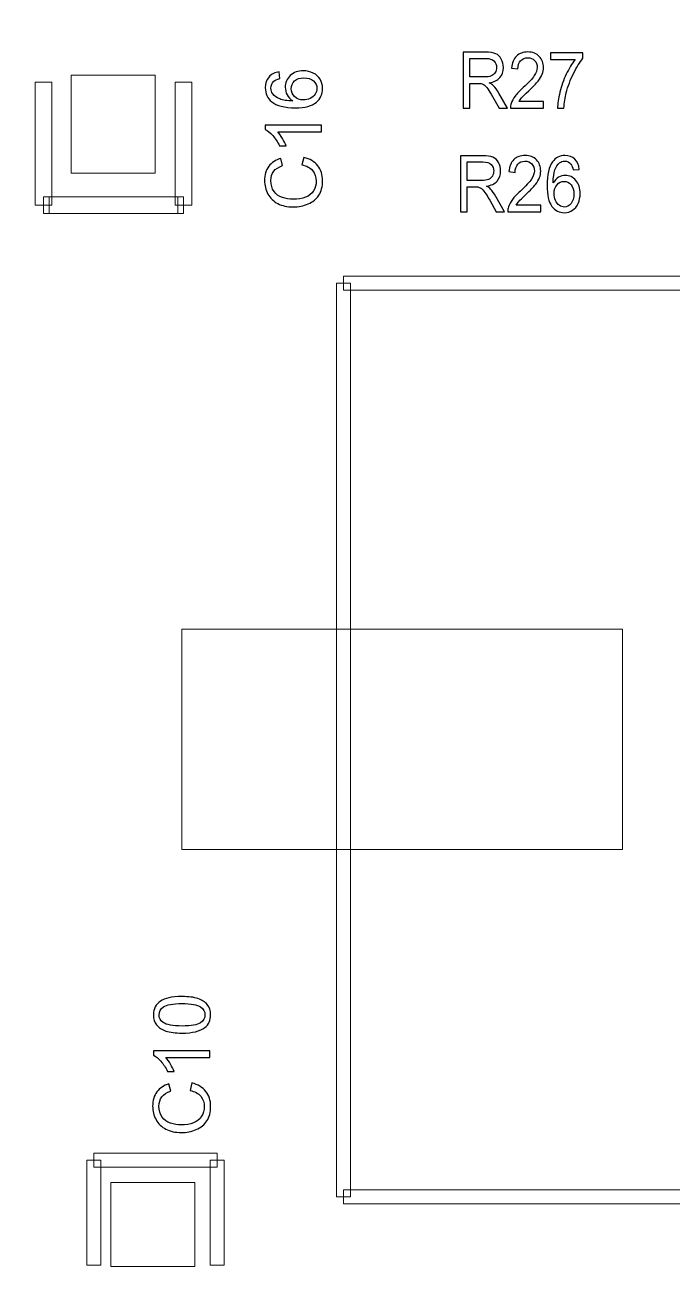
# Model space of a CAD drawing. Header units: millimetres. Extents: x -69 to 39, y -9 to 54.
# Drawn here: x -31.08 to -25.21, y -2.99 to 8.33 of the extents above; entities that cross this region are included whole.
import ezdxf

# ---------------------------------------------------------------- set-up
doc = ezdxf.new("R2010")
doc.units = ezdxf.units.MM
doc.header["$MEASUREMENT"] = 0
for name, color, linetype in [('BG_OUTLINE', 7, 'Continuous'), ('PG_SILKSCREEN_TOP', 7, 'Continuous'), ('PIN_TOP', 7, 'Continuous'), ('RD_SILKSCREEN_TOP', 7, 'Continuous')]:
    doc.layers.add(name, color=color, linetype=linetype)

msp = doc.modelspace()

# ---------------------------------------------------------------- linework, layer by layer
at = {"layer": 'BG_OUTLINE', "color": 176, "lineweight": 9}
msp.add_open_spline([(22.1252, -9.4051), (22.1252, -9.4051), (-56.3279, -9.4051), (-56.3279, -9.4051), (-56.3279, -9.4051), (-56.3279, -9.4051), (-56.3279, 41.6488), (-56.3279, 41.6488), (-56.3279, 41.6488), (-56.3279, 41.6488), (22.3259, 41.6488), (22.3259, 41.6488), (22.3259, 41.6488), (22.9318, 41.6492), (23.513, 41.4088), (23.9418, 40.9807), (23.9418, 40.9807), (24.3705, 40.5525), (24.6115, 39.9687), (24.6119, 39.3628), (24.6119, 39.3628), (24.6119, 39.3628), (24.6119, -7.1191), (24.6119, -7.1191), (24.6119, -7.1191), (24.6123, -7.725), (24.372, -8.3063), (23.9438, -8.735), (23.9438, -8.735), (23.5156, -9.1637), (22.9318, -9.4047), (22.3259, -9.4051), (22.3259, -9.4051), (22.3259, -9.4051), (22.1252, -9.4051), (22.1252, -9.4051)], degree=3, knots=[0, 0, 0, 0, 0.1111111, 0.1111111, 0.1111111, 0.1111111, 0.2222222, 0.2222222, 0.2222222, 0.2222222, 0.3333333, 0.3333333, 0.3333333, 0.3333333, 0.4444444, 0.4444444, 0.4444444, 0.4444444, 0.5555556, 0.5555556, 0.5555556, 0.5555556, 0.6666667, 0.6666667, 0.6666667, 0.6666667, 0.7777778, 0.7777778, 0.7777778, 0.7777778, 0.8888889, 0.8888889, 0.8888889, 0.8888889, 1, 1, 1, 1], dxfattribs=at)
at = {"layer": 'PG_SILKSCREEN_TOP', "lineweight": 9}
for points in [[(-30.8362, 6.6959), (-30.8362, 6.6959), (-30.9886, 6.6959), (-30.9886, 6.6959), (-30.9886, 6.6959), (-30.9886, 6.6959), (-30.9886, 7.8135), (-30.9886, 7.8135), (-30.9886, 7.8135), (-30.9886, 7.8135), (-30.8362, 7.8135), (-30.8362, 7.8135), (-30.8362, 7.8135), (-30.8362, 7.8135), (-30.8362, 6.6959), (-30.8362, 6.6959)], [(-29.7186, 7.8135), (-29.7186, 7.8135), (-29.5662, 7.8135), (-29.5662, 7.8135), (-29.5662, 7.8135), (-29.5662, 7.8135), (-29.5662, 6.6959), (-29.5662, 6.6959), (-29.5662, 6.6959), (-29.5662, 6.6959), (-29.7186, 6.6959), (-29.7186, 6.6959), (-29.7186, 6.6959), (-29.7186, 6.6959), (-29.7186, 7.8135), (-29.7186, 7.8135)], [(-30.8616, 6.7721), (-30.8616, 6.7721), (-30.8616, 6.6197), (-30.8616, 6.6197), (-30.8616, 6.6197), (-30.8616, 6.6197), (-30.9124, 6.6197), (-30.9124, 6.6197), (-30.9124, 6.6197), (-30.9124, 6.6197), (-30.9124, 6.7721), (-30.9124, 6.7721), (-30.9124, 6.7721), (-30.9124, 6.7721), (-30.8616, 6.7721), (-30.8616, 6.7721)], [(-29.6932, 6.7721), (-29.6932, 6.7721), (-29.6932, 6.6197), (-29.6932, 6.6197), (-29.6932, 6.6197), (-29.6932, 6.6197), (-30.8616, 6.6197), (-30.8616, 6.6197), (-30.8616, 6.6197), (-30.8616, 6.6197), (-30.8616, 6.7721), (-30.8616, 6.7721), (-30.8616, 6.7721), (-30.8616, 6.7721), (-29.6932, 6.7721), (-29.6932, 6.7721)], [(-29.6424, 6.7721), (-29.6424, 6.7721), (-29.6424, 6.6197), (-29.6424, 6.6197), (-29.6424, 6.6197), (-29.6424, 6.6197), (-29.6932, 6.6197), (-29.6932, 6.6197), (-29.6932, 6.6197), (-29.6932, 6.6197), (-29.6932, 6.7721), (-29.6932, 6.7721), (-29.6932, 6.7721), (-29.6932, 6.7721), (-29.6424, 6.7721), (-29.6424, 6.7721)], [(-21.8917, 6.0515), (-21.8917, 6.0515), (-21.8917, 5.9245), (-21.8917, 5.9245), (-21.8917, 5.9245), (-21.8917, 5.9245), (-28.1916, 5.9245), (-28.1916, 5.9245), (-28.1916, 5.9245), (-28.1916, 5.9245), (-28.1916, 6.0515), (-28.1916, 6.0515), (-28.1916, 6.0515), (-28.1916, 6.0515), (-21.8917, 6.0515), (-21.8917, 6.0515)], [(-28.2551, 5.988), (-28.2551, 5.988), (-28.1281, 5.988), (-28.1281, 5.988), (-28.1281, 5.988), (-28.1281, 5.988), (-28.1281, -2.3122), (-28.1281, -2.3122), (-28.1281, -2.3122), (-28.1281, -2.3122), (-28.2551, -2.3122), (-28.2551, -2.3122), (-28.2551, -2.3122), (-28.2551, -2.3122), (-28.2551, 5.988), (-28.2551, 5.988)], [(-30.4552, -2.0417), (-30.4552, -2.0417), (-30.4552, -1.9147), (-30.4552, -1.9147), (-30.4552, -1.9147), (-30.4552, -1.9147), (-29.3376, -1.9147), (-29.3376, -1.9147), (-29.3376, -1.9147), (-29.3376, -1.9147), (-29.3376, -2.0417), (-29.3376, -2.0417), (-29.3376, -2.0417), (-29.3376, -2.0417), (-30.4552, -2.0417), (-30.4552, -2.0417)], [(-30.3917, -2.9307), (-30.3917, -2.9307), (-30.5187, -2.9307), (-30.5187, -2.9307), (-30.5187, -2.9307), (-30.5187, -2.9307), (-30.5187, -1.9782), (-30.5187, -1.9782), (-30.5187, -1.9782), (-30.5187, -1.9782), (-30.3917, -1.9782), (-30.3917, -1.9782), (-30.3917, -1.9782), (-30.3917, -1.9782), (-30.3917, -2.9307), (-30.3917, -2.9307)], [(-29.4011, -1.9782), (-29.4011, -1.9782), (-29.2741, -1.9782), (-29.2741, -1.9782), (-29.2741, -1.9782), (-29.2741, -1.9782), (-29.2741, -2.9307), (-29.2741, -2.9307), (-29.2741, -2.9307), (-29.2741, -2.9307), (-29.4011, -2.9307), (-29.4011, -2.9307), (-29.4011, -2.9307), (-29.4011, -2.9307), (-29.4011, -1.9782), (-29.4011, -1.9782)], [(-28.1916, -2.3757), (-28.1916, -2.3757), (-28.1916, -2.2487), (-28.1916, -2.2487), (-28.1916, -2.2487), (-28.1916, -2.2487), (-21.8917, -2.2487), (-21.8917, -2.2487), (-21.8917, -2.2487), (-21.8917, -2.2487), (-21.8917, -2.3757), (-21.8917, -2.3757), (-21.8917, -2.3757), (-21.8917, -2.3757), (-28.1916, -2.3757), (-28.1916, -2.3757)]]:
    msp.add_open_spline(points, degree=3, knots=[0, 0, 0, 0, 0.25, 0.25, 0.25, 0.25, 0.5, 0.5, 0.5, 0.5, 0.75, 0.75, 0.75, 0.75, 1, 1, 1, 1], dxfattribs=at)
at = {"layer": 'PIN_TOP', "color": 8, "lineweight": 9}
for points in [[(-29.8999, 6.988), (-29.8999, 6.988), (-30.6619, 6.988), (-30.6619, 6.988), (-30.6619, 6.988), (-30.6619, 6.988), (-30.6619, 7.877), (-30.6619, 7.877), (-30.6619, 7.877), (-30.6619, 7.877), (-29.8999, 7.877), (-29.8999, 7.877), (-29.8999, 7.877), (-29.8999, 7.877), (-29.8999, 6.988), (-29.8999, 6.988)], [(-25.6582, 2.8445), (-25.6582, 2.8445), (-25.6582, 0.8445), (-25.6582, 0.8445), (-25.6582, 0.8445), (-25.6582, 0.8445), (-29.6581, 0.8445), (-29.6581, 0.8445), (-29.6581, 0.8445), (-29.6581, 0.8445), (-29.6581, 2.8445), (-29.6581, 2.8445), (-29.6581, 2.8445), (-29.6581, 2.8445), (-25.6582, 2.8445), (-25.6582, 2.8445)], [(-29.5408, -2.9434), (-29.5408, -2.9434), (-30.3028, -2.9434), (-30.3028, -2.9434), (-30.3028, -2.9434), (-30.3028, -2.9434), (-30.3028, -2.1814), (-30.3028, -2.1814), (-30.3028, -2.1814), (-30.3028, -2.1814), (-29.5408, -2.1814), (-29.5408, -2.1814), (-29.5408, -2.1814), (-29.5408, -2.1814), (-29.5408, -2.9434), (-29.5408, -2.9434)]]:
    msp.add_open_spline(points, degree=3, knots=[0, 0, 0, 0, 0.25, 0.25, 0.25, 0.25, 0.5, 0.5, 0.5, 0.5, 0.75, 0.75, 0.75, 0.75, 1, 1, 1, 1], dxfattribs=at)
at = {"layer": 'RD_SILKSCREEN_TOP', "color": 1}
for points, knots in [([(-27.1034, 7.5766), (-27.1034, 7.5766), (-27.1034, 8.0857), (-27.1034, 8.0857), (-27.1034, 8.0857), (-27.1034, 8.0857), (-26.9019, 8.0857), (-26.9019, 8.0857), (-26.9019, 8.0857), (-26.8613, 8.0857), (-26.8305, 8.0811), (-26.8095, 8.072), (-26.8095, 8.072), (-26.7884, 8.0628), (-26.7716, 8.0467), (-26.7588, 8.0236), (-26.7588, 8.0236), (-26.7462, 8.0004), (-26.74, 7.9748), (-26.74, 7.9468), (-26.74, 7.9468), (-26.74, 7.9106), (-26.7504, 7.8803), (-26.7713, 7.8555), (-26.7713, 7.8555), (-26.7922, 7.8307), (-26.8245, 7.815), (-26.8681, 7.8082), (-26.8681, 7.8082), (-26.8521, 7.7997), (-26.84, 7.7913), (-26.8318, 7.7828), (-26.8318, 7.7828), (-26.8142, 7.7648), (-26.7976, 7.7422), (-26.7818, 7.7152), (-26.7818, 7.7152), (-26.7818, 7.7152), (-26.7028, 7.5766), (-26.7028, 7.5766), (-26.7028, 7.5766), (-26.7028, 7.5766), (-26.7785, 7.5766), (-26.7785, 7.5766), (-26.7785, 7.5766), (-26.7785, 7.5766), (-26.8386, 7.6826), (-26.8386, 7.6826), (-26.8386, 7.6826), (-26.8562, 7.713), (-26.8706, 7.7365), (-26.8821, 7.7526), (-26.8821, 7.7526), (-26.8934, 7.7689), (-26.9036, 7.7802), (-26.9125, 7.7866), (-26.9125, 7.7866), (-26.9215, 7.7932), (-26.9306, 7.7977), (-26.9399, 7.8003), (-26.9399, 7.8003), (-26.9468, 7.8018), (-26.9579, 7.8026), (-26.9735, 7.8026), (-26.9735, 7.8026), (-26.9735, 7.8026), (-27.0432, 7.8026), (-27.0432, 7.8026), (-27.0432, 7.8026), (-27.0432, 7.8026), (-27.0432, 7.5766), (-27.0432, 7.5766), (-27.0432, 7.5766), (-27.0432, 7.5766), (-27.1034, 7.5766), (-27.1034, 7.5766)], [0, 0, 0, 0, 0.0526316, 0.0526316, 0.0526316, 0.0526316, 0.1052632, 0.1052632, 0.1052632, 0.1052632, 0.1578947, 0.1578947, 0.1578947, 0.1578947, 0.2105263, 0.2105263, 0.2105263, 0.2105263, 0.2631579, 0.2631579, 0.2631579, 0.2631579, 0.3157895, 0.3157895, 0.3157895, 0.3157895, 0.3684211, 0.3684211, 0.3684211, 0.3684211, 0.4210526, 0.4210526, 0.4210526, 0.4210526, 0.4736842, 0.4736842, 0.4736842, 0.4736842, 0.5263158, 0.5263158, 0.5263158, 0.5263158, 0.5789474, 0.5789474, 0.5789474, 0.5789474, 0.6315789, 0.6315789, 0.6315789, 0.6315789, 0.6842105, 0.6842105, 0.6842105, 0.6842105, 0.7368421, 0.7368421, 0.7368421, 0.7368421, 0.7894737, 0.7894737, 0.7894737, 0.7894737, 0.8421053, 0.8421053, 0.8421053, 0.8421053, 0.8947368, 0.8947368, 0.8947368, 0.8947368, 0.9473684, 0.9473684, 0.9473684, 0.9473684, 1, 1, 1, 1]), ([(-26.375, 7.6367), (-26.375, 7.6367), (-26.375, 7.5766), (-26.375, 7.5766), (-26.375, 7.5766), (-26.375, 7.5766), (-26.6754, 7.5766), (-26.6754, 7.5766), (-26.6754, 7.5766), (-26.6759, 7.5917), (-26.6737, 7.6061), (-26.669, 7.62), (-26.669, 7.62), (-26.6614, 7.643), (-26.6491, 7.6655), (-26.6323, 7.6878), (-26.6323, 7.6878), (-26.6153, 7.7099), (-26.591, 7.7357), (-26.5593, 7.7648), (-26.5593, 7.7648), (-26.5098, 7.8102), (-26.4764, 7.8461), (-26.459, 7.8727), (-26.459, 7.8727), (-26.4417, 7.8991), (-26.433, 7.9243), (-26.433, 7.9478), (-26.433, 7.9478), (-26.433, 7.9726), (-26.441, 7.9935), (-26.4567, 8.0106), (-26.4567, 8.0106), (-26.4726, 8.0275), (-26.4932, 8.036), (-26.5186, 8.036), (-26.5186, 8.036), (-26.5455, 8.036), (-26.5669, 8.027), (-26.583, 8.0089), (-26.583, 8.0089), (-26.5993, 7.9909), (-26.6074, 7.9659), (-26.6076, 7.934), (-26.6076, 7.934), (-26.6076, 7.934), (-26.665, 7.9405), (-26.665, 7.9405), (-26.665, 7.9405), (-26.661, 7.9885), (-26.6462, 8.025), (-26.6206, 8.0501), (-26.6206, 8.0501), (-26.595, 8.0753), (-26.5605, 8.0878), (-26.5173, 8.0878), (-26.5173, 8.0878), (-26.4737, 8.0878), (-26.4393, 8.0742), (-26.4138, 8.0472), (-26.4138, 8.0472), (-26.3883, 8.02), (-26.3756, 7.9865), (-26.3756, 7.9464), (-26.3756, 7.9464), (-26.3756, 7.926), (-26.3793, 7.906), (-26.3868, 7.8863), (-26.3868, 7.8863), (-26.3943, 7.8667), (-26.4067, 7.8459), (-26.4239, 7.8242), (-26.4239, 7.8242), (-26.4411, 7.8024), (-26.4698, 7.7725), (-26.5099, 7.7346), (-26.5099, 7.7346), (-26.5434, 7.7031), (-26.5649, 7.6817), (-26.5743, 7.6705), (-26.5743, 7.6705), (-26.5839, 7.6593), (-26.5918, 7.6481), (-26.598, 7.6367), (-26.598, 7.6367), (-26.598, 7.6367), (-26.375, 7.6367), (-26.375, 7.6367)], [0, 0, 0, 0, 0.0454545, 0.0454545, 0.0454545, 0.0454545, 0.0909091, 0.0909091, 0.0909091, 0.0909091, 0.1363636, 0.1363636, 0.1363636, 0.1363636, 0.1818182, 0.1818182, 0.1818182, 0.1818182, 0.2272727, 0.2272727, 0.2272727, 0.2272727, 0.2727273, 0.2727273, 0.2727273, 0.2727273, 0.3181818, 0.3181818, 0.3181818, 0.3181818, 0.3636364, 0.3636364, 0.3636364, 0.3636364, 0.4090909, 0.4090909, 0.4090909, 0.4090909, 0.4545455, 0.4545455, 0.4545455, 0.4545455, 0.5, 0.5, 0.5, 0.5, 0.5454545, 0.5454545, 0.5454545, 0.5454545, 0.5909091, 0.5909091, 0.5909091, 0.5909091, 0.6363636, 0.6363636, 0.6363636, 0.6363636, 0.6818182, 0.6818182, 0.6818182, 0.6818182, 0.7272727, 0.7272727, 0.7272727, 0.7272727, 0.7727273, 0.7727273, 0.7727273, 0.7727273, 0.8181818, 0.8181818, 0.8181818, 0.8181818, 0.8636364, 0.8636364, 0.8636364, 0.8636364, 0.9090909, 0.9090909, 0.9090909, 0.9090909, 0.9545455, 0.9545455, 0.9545455, 0.9545455, 1, 1, 1, 1]), ([(-26.3115, 8.019), (-26.3115, 8.019), (-26.3115, 8.0791), (-26.3115, 8.0791), (-26.3115, 8.0791), (-26.3115, 8.0791), (-26.0173, 8.0791), (-26.0173, 8.0791), (-26.0173, 8.0791), (-26.0173, 8.0791), (-26.0173, 8.0305), (-26.0173, 8.0305), (-26.0173, 8.0305), (-26.0462, 7.996), (-26.0749, 7.9501), (-26.1034, 7.893), (-26.1034, 7.893), (-26.1317, 7.8358), (-26.1537, 7.7769), (-26.1692, 7.7166), (-26.1692, 7.7166), (-26.1804, 7.6739), (-26.1875, 7.6273), (-26.1906, 7.5766), (-26.1906, 7.5766), (-26.1906, 7.5766), (-26.2479, 7.5766), (-26.2479, 7.5766), (-26.2479, 7.5766), (-26.2473, 7.6167), (-26.2404, 7.665), (-26.2269, 7.7218), (-26.2269, 7.7218), (-26.2135, 7.7785), (-26.1942, 7.8332), (-26.1691, 7.8859), (-26.1691, 7.8859), (-26.1439, 7.9385), (-26.1172, 7.9829), (-26.0888, 8.019), (-26.0888, 8.019), (-26.0888, 8.019), (-26.3115, 8.019), (-26.3115, 8.019)], [0, 0, 0, 0, 0.0909091, 0.0909091, 0.0909091, 0.0909091, 0.1818182, 0.1818182, 0.1818182, 0.1818182, 0.2727273, 0.2727273, 0.2727273, 0.2727273, 0.3636364, 0.3636364, 0.3636364, 0.3636364, 0.4545455, 0.4545455, 0.4545455, 0.4545455, 0.5454545, 0.5454545, 0.5454545, 0.5454545, 0.6363636, 0.6363636, 0.6363636, 0.6363636, 0.7272727, 0.7272727, 0.7272727, 0.7272727, 0.8181818, 0.8181818, 0.8181818, 0.8181818, 0.9090909, 0.9090909, 0.9090909, 0.9090909, 1, 1, 1, 1]), ([(-27.0432, 7.861), (-27.0432, 7.861), (-26.9139, 7.861), (-26.9139, 7.861), (-26.9139, 7.861), (-26.8865, 7.861), (-26.8649, 7.8642), (-26.8495, 7.8706), (-26.8495, 7.8706), (-26.8339, 7.877), (-26.8221, 7.8872), (-26.8141, 7.9011), (-26.8141, 7.9011), (-26.8061, 7.9151), (-26.8021, 7.9303), (-26.8021, 7.9468), (-26.8021, 7.9468), (-26.8021, 7.9708), (-26.8097, 7.9906), (-26.8254, 8.0062), (-26.8254, 8.0062), (-26.841, 8.0217), (-26.8656, 8.0294), (-26.8994, 8.0294), (-26.8994, 8.0294), (-26.8994, 8.0294), (-27.0432, 8.0294), (-27.0432, 8.0294), (-27.0432, 8.0294), (-27.0432, 8.0294), (-27.0432, 7.861), (-27.0432, 7.861)], [0, 0, 0, 0, 0.125, 0.125, 0.125, 0.125, 0.25, 0.25, 0.25, 0.25, 0.375, 0.375, 0.375, 0.375, 0.5, 0.5, 0.5, 0.5, 0.625, 0.625, 0.625, 0.625, 0.75, 0.75, 0.75, 0.75, 0.875, 0.875, 0.875, 0.875, 1, 1, 1, 1]), ([(-28.7737, 7.908), (-28.7737, 7.908), (-28.7688, 7.8459), (-28.7688, 7.8459), (-28.7688, 7.8459), (-28.7934, 7.8403), (-28.8113, 7.8325), (-28.8223, 7.8223), (-28.8223, 7.8223), (-28.8402, 7.8054), (-28.8491, 7.7845), (-28.8491, 7.7597), (-28.8491, 7.7597), (-28.8491, 7.7398), (-28.8435, 7.7224), (-28.8324, 7.7073), (-28.8324, 7.7073), (-28.818, 7.6877), (-28.7971, 7.6721), (-28.7696, 7.6608), (-28.7696, 7.6608), (-28.7421, 7.6495), (-28.7028, 7.6436), (-28.6519, 7.6431), (-28.6519, 7.6431), (-28.6747, 7.6582), (-28.6918, 7.6765), (-28.7029, 7.6983), (-28.7029, 7.6983), (-28.714, 7.72), (-28.7195, 7.7429), (-28.7195, 7.7667), (-28.7195, 7.7667), (-28.7195, 7.8085), (-28.7042, 7.8439), (-28.6735, 7.8732), (-28.6735, 7.8732), (-28.6428, 7.9025), (-28.6033, 7.9171), (-28.5547, 7.9171), (-28.5547, 7.9171), (-28.5226, 7.9171), (-28.493, 7.9102), (-28.4655, 7.8964), (-28.4655, 7.8964), (-28.4381, 7.8827), (-28.417, 7.8637), (-28.4025, 7.8396), (-28.4025, 7.8396), (-28.3879, 7.8156), (-28.3806, 7.7883), (-28.3806, 7.7577), (-28.3806, 7.7577), (-28.3806, 7.7056), (-28.3997, 7.6631), (-28.4381, 7.6303), (-28.4381, 7.6303), (-28.4764, 7.5973), (-28.5396, 7.581), (-28.6276, 7.581), (-28.6276, 7.581), (-28.7259, 7.581), (-28.7974, 7.5991), (-28.8421, 7.6355), (-28.8421, 7.6355), (-28.881, 7.6672), (-28.9005, 7.7098), (-28.9005, 7.7636), (-28.9005, 7.7636), (-28.9005, 7.8036), (-28.8893, 7.8364), (-28.8668, 7.862), (-28.8668, 7.862), (-28.8443, 7.8876), (-28.8133, 7.9029), (-28.7737, 7.908)], [0, 0, 0, 0, 0.0526316, 0.0526316, 0.0526316, 0.0526316, 0.1052632, 0.1052632, 0.1052632, 0.1052632, 0.1578947, 0.1578947, 0.1578947, 0.1578947, 0.2105263, 0.2105263, 0.2105263, 0.2105263, 0.2631579, 0.2631579, 0.2631579, 0.2631579, 0.3157895, 0.3157895, 0.3157895, 0.3157895, 0.3684211, 0.3684211, 0.3684211, 0.3684211, 0.4210526, 0.4210526, 0.4210526, 0.4210526, 0.4736842, 0.4736842, 0.4736842, 0.4736842, 0.5263158, 0.5263158, 0.5263158, 0.5263158, 0.5789474, 0.5789474, 0.5789474, 0.5789474, 0.6315789, 0.6315789, 0.6315789, 0.6315789, 0.6842105, 0.6842105, 0.6842105, 0.6842105, 0.7368421, 0.7368421, 0.7368421, 0.7368421, 0.7894737, 0.7894737, 0.7894737, 0.7894737, 0.8421053, 0.8421053, 0.8421053, 0.8421053, 0.8947368, 0.8947368, 0.8947368, 0.8947368, 0.9473684, 0.9473684, 0.9473684, 0.9473684, 1, 1, 1, 1]), ([(-28.5543, 7.6528), (-28.5327, 7.6528), (-28.5121, 7.6574), (-28.4924, 7.6666), (-28.4924, 7.6666), (-28.4727, 7.6757), (-28.4578, 7.6885), (-28.4475, 7.7049), (-28.4475, 7.7049), (-28.4372, 7.7213), (-28.432, 7.7386), (-28.432, 7.7567), (-28.432, 7.7567), (-28.432, 7.7831), (-28.4426, 7.8057), (-28.464, 7.8247), (-28.464, 7.8247), (-28.4853, 7.8437), (-28.5142, 7.8531), (-28.5507, 7.8531), (-28.5507, 7.8531), (-28.5859, 7.8531), (-28.6137, 7.8438), (-28.634, 7.825), (-28.634, 7.825), (-28.6542, 7.8063), (-28.6643, 7.7827), (-28.6643, 7.7543), (-28.6643, 7.7543), (-28.6643, 7.726), (-28.6542, 7.702), (-28.634, 7.6823), (-28.634, 7.6823), (-28.6137, 7.6627), (-28.5871, 7.6528), (-28.5543, 7.6528)], [0, 0, 0, 0, 0.1111111, 0.1111111, 0.1111111, 0.1111111, 0.2222222, 0.2222222, 0.2222222, 0.2222222, 0.3333333, 0.3333333, 0.3333333, 0.3333333, 0.4444444, 0.4444444, 0.4444444, 0.4444444, 0.5555556, 0.5555556, 0.5555556, 0.5555556, 0.6666667, 0.6666667, 0.6666667, 0.6666667, 0.7777778, 0.7777778, 0.7777778, 0.7777778, 0.8888889, 0.8888889, 0.8888889, 0.8888889, 1, 1, 1, 1]), ([(-28.3893, 7.4236), (-28.3893, 7.4236), (-28.3893, 7.3612), (-28.3893, 7.3612), (-28.3893, 7.3612), (-28.3893, 7.3612), (-28.7876, 7.3612), (-28.7876, 7.3612), (-28.7876, 7.3612), (-28.7732, 7.3461), (-28.7589, 7.3264), (-28.7445, 7.302), (-28.7445, 7.302), (-28.7302, 7.2775), (-28.7194, 7.2555), (-28.7123, 7.2361), (-28.7123, 7.2361), (-28.7123, 7.2361), (-28.7726, 7.2361), (-28.7726, 7.2361), (-28.7726, 7.2361), (-28.7891, 7.2711), (-28.809, 7.3017), (-28.8324, 7.3278), (-28.8324, 7.3278), (-28.8558, 7.3539), (-28.8785, 7.3725), (-28.9005, 7.3834), (-28.9005, 7.3834), (-28.9005, 7.3834), (-28.9005, 7.4236), (-28.9005, 7.4236), (-28.9005, 7.4236), (-28.9005, 7.4236), (-28.3893, 7.4236), (-28.3893, 7.4236)], [0, 0, 0, 0, 0.1111111, 0.1111111, 0.1111111, 0.1111111, 0.2222222, 0.2222222, 0.2222222, 0.2222222, 0.3333333, 0.3333333, 0.3333333, 0.3333333, 0.4444444, 0.4444444, 0.4444444, 0.4444444, 0.5555556, 0.5555556, 0.5555556, 0.5555556, 0.6666667, 0.6666667, 0.6666667, 0.6666667, 0.7777778, 0.7777778, 0.7777778, 0.7777778, 0.8888889, 0.8888889, 0.8888889, 0.8888889, 1, 1, 1, 1]), ([(-27.1288, 6.6368), (-27.1288, 6.6368), (-27.1288, 7.1459), (-27.1288, 7.1459), (-27.1288, 7.1459), (-27.1288, 7.1459), (-26.9273, 7.1459), (-26.9273, 7.1459), (-26.9273, 7.1459), (-26.8867, 7.1459), (-26.8559, 7.1413), (-26.8349, 7.1322), (-26.8349, 7.1322), (-26.8138, 7.123), (-26.797, 7.1069), (-26.7842, 7.0838), (-26.7842, 7.0838), (-26.7716, 7.0606), (-26.7654, 7.035), (-26.7654, 7.007), (-26.7654, 7.007), (-26.7654, 6.9708), (-26.7758, 6.9405), (-26.7967, 6.9157), (-26.7967, 6.9157), (-26.8176, 6.8909), (-26.8499, 6.8752), (-26.8935, 6.8684), (-26.8935, 6.8684), (-26.8775, 6.8599), (-26.8654, 6.8515), (-26.8572, 6.843), (-26.8572, 6.843), (-26.8396, 6.825), (-26.823, 6.8024), (-26.8072, 6.7754), (-26.8072, 6.7754), (-26.8072, 6.7754), (-26.7282, 6.6368), (-26.7282, 6.6368), (-26.7282, 6.6368), (-26.7282, 6.6368), (-26.8039, 6.6368), (-26.8039, 6.6368), (-26.8039, 6.6368), (-26.8039, 6.6368), (-26.864, 6.7428), (-26.864, 6.7428), (-26.864, 6.7428), (-26.8816, 6.7732), (-26.896, 6.7967), (-26.9075, 6.8128), (-26.9075, 6.8128), (-26.9188, 6.8291), (-26.929, 6.8404), (-26.9379, 6.8468), (-26.9379, 6.8468), (-26.9469, 6.8534), (-26.956, 6.8579), (-26.9653, 6.8605), (-26.9653, 6.8605), (-26.9722, 6.862), (-26.9833, 6.8628), (-26.9989, 6.8628), (-26.9989, 6.8628), (-26.9989, 6.8628), (-27.0686, 6.8628), (-27.0686, 6.8628), (-27.0686, 6.8628), (-27.0686, 6.8628), (-27.0686, 6.6368), (-27.0686, 6.6368), (-27.0686, 6.6368), (-27.0686, 6.6368), (-27.1288, 6.6368), (-27.1288, 6.6368)], [0, 0, 0, 0, 0.0526316, 0.0526316, 0.0526316, 0.0526316, 0.1052632, 0.1052632, 0.1052632, 0.1052632, 0.1578947, 0.1578947, 0.1578947, 0.1578947, 0.2105263, 0.2105263, 0.2105263, 0.2105263, 0.2631579, 0.2631579, 0.2631579, 0.2631579, 0.3157895, 0.3157895, 0.3157895, 0.3157895, 0.3684211, 0.3684211, 0.3684211, 0.3684211, 0.4210526, 0.4210526, 0.4210526, 0.4210526, 0.4736842, 0.4736842, 0.4736842, 0.4736842, 0.5263158, 0.5263158, 0.5263158, 0.5263158, 0.5789474, 0.5789474, 0.5789474, 0.5789474, 0.6315789, 0.6315789, 0.6315789, 0.6315789, 0.6842105, 0.6842105, 0.6842105, 0.6842105, 0.7368421, 0.7368421, 0.7368421, 0.7368421, 0.7894737, 0.7894737, 0.7894737, 0.7894737, 0.8421053, 0.8421053, 0.8421053, 0.8421053, 0.8947368, 0.8947368, 0.8947368, 0.8947368, 0.9473684, 0.9473684, 0.9473684, 0.9473684, 1, 1, 1, 1]), ([(-26.4004, 6.6969), (-26.4004, 6.6969), (-26.4004, 6.6368), (-26.4004, 6.6368), (-26.4004, 6.6368), (-26.4004, 6.6368), (-26.7008, 6.6368), (-26.7008, 6.6368), (-26.7008, 6.6368), (-26.7013, 6.6519), (-26.6991, 6.6663), (-26.6944, 6.6802), (-26.6944, 6.6802), (-26.6868, 6.7032), (-26.6745, 6.7257), (-26.6577, 6.748), (-26.6577, 6.748), (-26.6407, 6.7701), (-26.6164, 6.7959), (-26.5847, 6.825), (-26.5847, 6.825), (-26.5352, 6.8704), (-26.5018, 6.9063), (-26.4844, 6.9329), (-26.4844, 6.9329), (-26.4671, 6.9593), (-26.4584, 6.9845), (-26.4584, 7.008), (-26.4584, 7.008), (-26.4584, 7.0328), (-26.4664, 7.0537), (-26.4821, 7.0708), (-26.4821, 7.0708), (-26.498, 7.0877), (-26.5186, 7.0962), (-26.544, 7.0962), (-26.544, 7.0962), (-26.5709, 7.0962), (-26.5923, 7.0872), (-26.6084, 7.0691), (-26.6084, 7.0691), (-26.6247, 7.0511), (-26.6328, 7.0261), (-26.633, 6.9942), (-26.633, 6.9942), (-26.633, 6.9942), (-26.6904, 7.0007), (-26.6904, 7.0007), (-26.6904, 7.0007), (-26.6864, 7.0487), (-26.6716, 7.0852), (-26.646, 7.1103), (-26.646, 7.1103), (-26.6204, 7.1355), (-26.5859, 7.148), (-26.5427, 7.148), (-26.5427, 7.148), (-26.4991, 7.148), (-26.4647, 7.1344), (-26.4392, 7.1074), (-26.4392, 7.1074), (-26.4137, 7.0802), (-26.401, 7.0467), (-26.401, 7.0066), (-26.401, 7.0066), (-26.401, 6.9862), (-26.4047, 6.9662), (-26.4122, 6.9465), (-26.4122, 6.9465), (-26.4197, 6.9269), (-26.4321, 6.9061), (-26.4493, 6.8844), (-26.4493, 6.8844), (-26.4665, 6.8626), (-26.4952, 6.8327), (-26.5353, 6.7948), (-26.5353, 6.7948), (-26.5688, 6.7633), (-26.5903, 6.7419), (-26.5997, 6.7307), (-26.5997, 6.7307), (-26.6093, 6.7195), (-26.6172, 6.7083), (-26.6234, 6.6969), (-26.6234, 6.6969), (-26.6234, 6.6969), (-26.4004, 6.6969), (-26.4004, 6.6969)], [0, 0, 0, 0, 0.0454545, 0.0454545, 0.0454545, 0.0454545, 0.0909091, 0.0909091, 0.0909091, 0.0909091, 0.1363636, 0.1363636, 0.1363636, 0.1363636, 0.1818182, 0.1818182, 0.1818182, 0.1818182, 0.2272727, 0.2272727, 0.2272727, 0.2272727, 0.2727273, 0.2727273, 0.2727273, 0.2727273, 0.3181818, 0.3181818, 0.3181818, 0.3181818, 0.3636364, 0.3636364, 0.3636364, 0.3636364, 0.4090909, 0.4090909, 0.4090909, 0.4090909, 0.4545455, 0.4545455, 0.4545455, 0.4545455, 0.5, 0.5, 0.5, 0.5, 0.5454545, 0.5454545, 0.5454545, 0.5454545, 0.5909091, 0.5909091, 0.5909091, 0.5909091, 0.6363636, 0.6363636, 0.6363636, 0.6363636, 0.6818182, 0.6818182, 0.6818182, 0.6818182, 0.7272727, 0.7272727, 0.7272727, 0.7272727, 0.7727273, 0.7727273, 0.7727273, 0.7727273, 0.8181818, 0.8181818, 0.8181818, 0.8181818, 0.8636364, 0.8636364, 0.8636364, 0.8636364, 0.9090909, 0.9090909, 0.9090909, 0.9090909, 0.9545455, 0.9545455, 0.9545455, 0.9545455, 1, 1, 1, 1]), ([(-26.0511, 7.0212), (-26.0511, 7.0212), (-26.1066, 7.0163), (-26.1066, 7.0163), (-26.1066, 7.0163), (-26.1116, 7.0409), (-26.1185, 7.0588), (-26.1276, 7.0698), (-26.1276, 7.0698), (-26.1427, 7.0877), (-26.1614, 7.0966), (-26.1835, 7.0966), (-26.1835, 7.0966), (-26.2013, 7.0966), (-26.2168, 7.091), (-26.2303, 7.0799), (-26.2303, 7.0799), (-26.2478, 7.0655), (-26.2617, 7.0446), (-26.2718, 7.0171), (-26.2718, 7.0171), (-26.2819, 6.9896), (-26.2872, 6.9503), (-26.2876, 6.8994), (-26.2876, 6.8994), (-26.2741, 6.9222), (-26.2578, 6.9393), (-26.2383, 6.9504), (-26.2383, 6.9504), (-26.219, 6.9615), (-26.1985, 6.967), (-26.1773, 6.967), (-26.1773, 6.967), (-26.1399, 6.967), (-26.1083, 6.9517), (-26.0822, 6.921), (-26.0822, 6.921), (-26.056, 6.8903), (-26.043, 6.8508), (-26.043, 6.8022), (-26.043, 6.8022), (-26.043, 6.7701), (-26.0491, 6.7405), (-26.0615, 6.713), (-26.0615, 6.713), (-26.0737, 6.6856), (-26.0907, 6.6645), (-26.1122, 6.65), (-26.1122, 6.65), (-26.1336, 6.6354), (-26.158, 6.6281), (-26.1853, 6.6281), (-26.1853, 6.6281), (-26.2318, 6.6281), (-26.2698, 6.6472), (-26.2991, 6.6856), (-26.2991, 6.6856), (-26.3285, 6.7239), (-26.3431, 6.7871), (-26.3431, 6.8751), (-26.3431, 6.8751), (-26.3431, 6.9734), (-26.3269, 7.0449), (-26.2944, 7.0896), (-26.2944, 7.0896), (-26.2661, 7.1285), (-26.2281, 7.148), (-26.18, 7.148), (-26.18, 7.148), (-26.1443, 7.148), (-26.115, 7.1368), (-26.0922, 7.1143), (-26.0922, 7.1143), (-26.0693, 7.0918), (-26.0557, 7.0608), (-26.0511, 7.0212)], [0, 0, 0, 0, 0.0526316, 0.0526316, 0.0526316, 0.0526316, 0.1052632, 0.1052632, 0.1052632, 0.1052632, 0.1578947, 0.1578947, 0.1578947, 0.1578947, 0.2105263, 0.2105263, 0.2105263, 0.2105263, 0.2631579, 0.2631579, 0.2631579, 0.2631579, 0.3157895, 0.3157895, 0.3157895, 0.3157895, 0.3684211, 0.3684211, 0.3684211, 0.3684211, 0.4210526, 0.4210526, 0.4210526, 0.4210526, 0.4736842, 0.4736842, 0.4736842, 0.4736842, 0.5263158, 0.5263158, 0.5263158, 0.5263158, 0.5789474, 0.5789474, 0.5789474, 0.5789474, 0.6315789, 0.6315789, 0.6315789, 0.6315789, 0.6842105, 0.6842105, 0.6842105, 0.6842105, 0.7368421, 0.7368421, 0.7368421, 0.7368421, 0.7894737, 0.7894737, 0.7894737, 0.7894737, 0.8421053, 0.8421053, 0.8421053, 0.8421053, 0.8947368, 0.8947368, 0.8947368, 0.8947368, 0.9473684, 0.9473684, 0.9473684, 0.9473684, 1, 1, 1, 1]), ([(-28.5678, 7.0632), (-28.5678, 7.0632), (-28.5507, 7.1306), (-28.5507, 7.1306), (-28.5507, 7.1306), (-28.4955, 7.1165), (-28.4533, 7.091), (-28.4241, 7.0544), (-28.4241, 7.0544), (-28.3951, 7.0177), (-28.3806, 6.9728), (-28.3806, 6.9197), (-28.3806, 6.9197), (-28.3806, 6.8649), (-28.3918, 6.8203), (-28.4141, 6.7859), (-28.4141, 6.7859), (-28.4365, 6.7515), (-28.4688, 6.7253), (-28.5112, 6.7074), (-28.5112, 6.7074), (-28.5536, 6.6895), (-28.5991, 6.6805), (-28.6477, 6.6805), (-28.6477, 6.6805), (-28.7007, 6.6805), (-28.7469, 6.6906), (-28.7864, 6.7109), (-28.7864, 6.7109), (-28.8259, 6.7312), (-28.8558, 6.76), (-28.8764, 6.7974), (-28.8764, 6.7974), (-28.8969, 6.8348), (-28.9071, 6.8759), (-28.9071, 6.9208), (-28.9071, 6.9208), (-28.9071, 6.9718), (-28.8941, 7.0146), (-28.8682, 7.0493), (-28.8682, 7.0493), (-28.8422, 7.084), (-28.8058, 7.1082), (-28.7588, 7.1218), (-28.7588, 7.1218), (-28.7588, 7.1218), (-28.7431, 7.0556), (-28.7431, 7.0556), (-28.7431, 7.0556), (-28.7802, 7.0437), (-28.8071, 7.0267), (-28.8241, 7.0041), (-28.8241, 7.0041), (-28.841, 6.9817), (-28.8494, 6.9535), (-28.8494, 6.9194), (-28.8494, 6.9194), (-28.8494, 6.8803), (-28.8401, 6.8477), (-28.8214, 6.8214), (-28.8214, 6.8214), (-28.8025, 6.795), (-28.7774, 6.7766), (-28.7457, 6.766), (-28.7457, 6.766), (-28.7142, 6.7553), (-28.6816, 6.75), (-28.6481, 6.75), (-28.6481, 6.75), (-28.6047, 6.75), (-28.567, 6.7563), (-28.5346, 6.7688), (-28.5346, 6.7688), (-28.5024, 6.7815), (-28.4782, 6.8011), (-28.4622, 6.8278), (-28.4622, 6.8278), (-28.4462, 6.8544), (-28.4383, 6.8832), (-28.4383, 6.9143), (-28.4383, 6.9143), (-28.4383, 6.952), (-28.4492, 6.9839), (-28.4709, 7.0101), (-28.4709, 7.0101), (-28.4927, 7.0363), (-28.525, 7.0539), (-28.5678, 7.0632)], [0, 0, 0, 0, 0.0454545, 0.0454545, 0.0454545, 0.0454545, 0.0909091, 0.0909091, 0.0909091, 0.0909091, 0.1363636, 0.1363636, 0.1363636, 0.1363636, 0.1818182, 0.1818182, 0.1818182, 0.1818182, 0.2272727, 0.2272727, 0.2272727, 0.2272727, 0.2727273, 0.2727273, 0.2727273, 0.2727273, 0.3181818, 0.3181818, 0.3181818, 0.3181818, 0.3636364, 0.3636364, 0.3636364, 0.3636364, 0.4090909, 0.4090909, 0.4090909, 0.4090909, 0.4545455, 0.4545455, 0.4545455, 0.4545455, 0.5, 0.5, 0.5, 0.5, 0.5454545, 0.5454545, 0.5454545, 0.5454545, 0.5909091, 0.5909091, 0.5909091, 0.5909091, 0.6363636, 0.6363636, 0.6363636, 0.6363636, 0.6818182, 0.6818182, 0.6818182, 0.6818182, 0.7272727, 0.7272727, 0.7272727, 0.7272727, 0.7727273, 0.7727273, 0.7727273, 0.7727273, 0.8181818, 0.8181818, 0.8181818, 0.8181818, 0.8636364, 0.8636364, 0.8636364, 0.8636364, 0.9090909, 0.9090909, 0.9090909, 0.9090909, 0.9545455, 0.9545455, 0.9545455, 0.9545455, 1, 1, 1, 1]), ([(-27.0686, 6.9212), (-27.0686, 6.9212), (-26.9393, 6.9212), (-26.9393, 6.9212), (-26.9393, 6.9212), (-26.9119, 6.9212), (-26.8903, 6.9244), (-26.8749, 6.9308), (-26.8749, 6.9308), (-26.8593, 6.9372), (-26.8475, 6.9474), (-26.8395, 6.9613), (-26.8395, 6.9613), (-26.8315, 6.9753), (-26.8275, 6.9905), (-26.8275, 7.007), (-26.8275, 7.007), (-26.8275, 7.031), (-26.8351, 7.0508), (-26.8508, 7.0664), (-26.8508, 7.0664), (-26.8664, 7.0819), (-26.891, 7.0896), (-26.9248, 7.0896), (-26.9248, 7.0896), (-26.9248, 7.0896), (-27.0686, 7.0896), (-27.0686, 7.0896), (-27.0686, 7.0896), (-27.0686, 7.0896), (-27.0686, 6.9212), (-27.0686, 6.9212)], [0, 0, 0, 0, 0.125, 0.125, 0.125, 0.125, 0.25, 0.25, 0.25, 0.25, 0.375, 0.375, 0.375, 0.375, 0.5, 0.5, 0.5, 0.5, 0.625, 0.625, 0.625, 0.625, 0.75, 0.75, 0.75, 0.75, 0.875, 0.875, 0.875, 0.875, 1, 1, 1, 1]), ([(-26.279, 6.8018), (-26.279, 6.7802), (-26.2749, 6.7596), (-26.2666, 6.7399), (-26.2666, 6.7399), (-26.2585, 6.7202), (-26.2471, 6.7053), (-26.2324, 6.695), (-26.2324, 6.695), (-26.2178, 6.6847), (-26.2024, 6.6795), (-26.1862, 6.6795), (-26.1862, 6.6795), (-26.1626, 6.6795), (-26.1424, 6.6901), (-26.1255, 6.7115), (-26.1255, 6.7115), (-26.1085, 6.7328), (-26.1001, 6.7617), (-26.1001, 6.7982), (-26.1001, 6.7982), (-26.1001, 6.8334), (-26.1084, 6.8612), (-26.1252, 6.8815), (-26.1252, 6.8815), (-26.1419, 6.9017), (-26.163, 6.9118), (-26.1883, 6.9118), (-26.1883, 6.9118), (-26.2136, 6.9118), (-26.235, 6.9017), (-26.2526, 6.8815), (-26.2526, 6.8815), (-26.2701, 6.8612), (-26.279, 6.8346), (-26.279, 6.8018)], [0, 0, 0, 0, 0.1111111, 0.1111111, 0.1111111, 0.1111111, 0.2222222, 0.2222222, 0.2222222, 0.2222222, 0.3333333, 0.3333333, 0.3333333, 0.3333333, 0.4444444, 0.4444444, 0.4444444, 0.4444444, 0.5555556, 0.5555556, 0.5555556, 0.5555556, 0.6666667, 0.6666667, 0.6666667, 0.6666667, 0.7777778, 0.7777778, 0.7777778, 0.7777778, 0.8888889, 0.8888889, 0.8888889, 0.8888889, 1, 1, 1, 1]), ([(-29.6563, -0.8237), (-29.7165, -0.8237), (-29.7649, -0.8175), (-29.8016, -0.8051), (-29.8016, -0.8051), (-29.8383, -0.7927), (-29.8667, -0.7743), (-29.8866, -0.7498), (-29.8866, -0.7498), (-29.9065, -0.7254), (-29.9164, -0.6947), (-29.9164, -0.6577), (-29.9164, -0.6577), (-29.9164, -0.6304), (-29.9109, -0.6064), (-29.8998, -0.5858), (-29.8998, -0.5858), (-29.8889, -0.5652), (-29.8731, -0.5482), (-29.8523, -0.5347), (-29.8523, -0.5347), (-29.8316, -0.5213), (-29.8063, -0.5108), (-29.7766, -0.5032), (-29.7766, -0.5032), (-29.7468, -0.4955), (-29.7067, -0.4917), (-29.6563, -0.4917), (-29.6563, -0.4917), (-29.5965, -0.4917), (-29.5484, -0.4978), (-29.5116, -0.51), (-29.5116, -0.51), (-29.4749, -0.5224), (-29.4466, -0.5407), (-29.4265, -0.5652), (-29.4265, -0.5652), (-29.4065, -0.5896), (-29.3965, -0.6204), (-29.3965, -0.6577), (-29.3965, -0.6577), (-29.3965, -0.7068), (-29.4141, -0.7453), (-29.4493, -0.7733), (-29.4493, -0.7733), (-29.4916, -0.8069), (-29.5607, -0.8237), (-29.6563, -0.8237)], [0, 0, 0, 0, 0.0833333, 0.0833333, 0.0833333, 0.0833333, 0.1666667, 0.1666667, 0.1666667, 0.1666667, 0.25, 0.25, 0.25, 0.25, 0.3333333, 0.3333333, 0.3333333, 0.3333333, 0.4166667, 0.4166667, 0.4166667, 0.4166667, 0.5, 0.5, 0.5, 0.5, 0.5833333, 0.5833333, 0.5833333, 0.5833333, 0.6666667, 0.6666667, 0.6666667, 0.6666667, 0.75, 0.75, 0.75, 0.75, 0.8333333, 0.8333333, 0.8333333, 0.8333333, 0.9166667, 0.9166667, 0.9166667, 0.9166667, 1, 1, 1, 1]), ([(-29.6563, -0.7594), (-29.5727, -0.7594), (-29.5171, -0.7496), (-29.4894, -0.73), (-29.4894, -0.73), (-29.4617, -0.7105), (-29.4479, -0.6864), (-29.4479, -0.6577), (-29.4479, -0.6577), (-29.4479, -0.6289), (-29.4619, -0.6049), (-29.4896, -0.5853), (-29.4896, -0.5853), (-29.5173, -0.5658), (-29.5729, -0.5559), (-29.6563, -0.5559), (-29.6563, -0.5559), (-29.7401, -0.5559), (-29.7958, -0.5658), (-29.8233, -0.5853), (-29.8233, -0.5853), (-29.8509, -0.6049), (-29.8646, -0.6292), (-29.8646, -0.6583), (-29.8646, -0.6583), (-29.8646, -0.6871), (-29.8524, -0.71), (-29.8281, -0.7272), (-29.8281, -0.7272), (-29.7972, -0.7487), (-29.7398, -0.7594), (-29.6563, -0.7594)], [0, 0, 0, 0, 0.125, 0.125, 0.125, 0.125, 0.25, 0.25, 0.25, 0.25, 0.375, 0.375, 0.375, 0.375, 0.5, 0.5, 0.5, 0.5, 0.625, 0.625, 0.625, 0.625, 0.75, 0.75, 0.75, 0.75, 0.875, 0.875, 0.875, 0.875, 1, 1, 1, 1]), ([(-29.4052, -0.9838), (-29.4052, -0.9838), (-29.4052, -1.0462), (-29.4052, -1.0462), (-29.4052, -1.0462), (-29.4052, -1.0462), (-29.8035, -1.0462), (-29.8035, -1.0462), (-29.8035, -1.0462), (-29.7891, -1.0613), (-29.7748, -1.081), (-29.7604, -1.1054), (-29.7604, -1.1054), (-29.7461, -1.1299), (-29.7353, -1.1519), (-29.7282, -1.1713), (-29.7282, -1.1713), (-29.7282, -1.1713), (-29.7885, -1.1713), (-29.7885, -1.1713), (-29.7885, -1.1713), (-29.805, -1.1363), (-29.8249, -1.1057), (-29.8483, -1.0796), (-29.8483, -1.0796), (-29.8717, -1.0535), (-29.8944, -1.0349), (-29.9164, -1.024), (-29.9164, -1.024), (-29.9164, -1.024), (-29.9164, -0.9838), (-29.9164, -0.9838), (-29.9164, -0.9838), (-29.9164, -0.9838), (-29.4052, -0.9838), (-29.4052, -0.9838)], [0, 0, 0, 0, 0.1111111, 0.1111111, 0.1111111, 0.1111111, 0.2222222, 0.2222222, 0.2222222, 0.2222222, 0.3333333, 0.3333333, 0.3333333, 0.3333333, 0.4444444, 0.4444444, 0.4444444, 0.4444444, 0.5555556, 0.5555556, 0.5555556, 0.5555556, 0.6666667, 0.6666667, 0.6666667, 0.6666667, 0.7777778, 0.7777778, 0.7777778, 0.7777778, 0.8888889, 0.8888889, 0.8888889, 0.8888889, 1, 1, 1, 1]), ([(-29.5837, -1.3442), (-29.5837, -1.3442), (-29.5666, -1.2768), (-29.5666, -1.2768), (-29.5666, -1.2768), (-29.5114, -1.2909), (-29.4692, -1.3164), (-29.44, -1.353), (-29.44, -1.353), (-29.411, -1.3897), (-29.3965, -1.4346), (-29.3965, -1.4877), (-29.3965, -1.4877), (-29.3965, -1.5425), (-29.4077, -1.5871), (-29.43, -1.6215), (-29.43, -1.6215), (-29.4524, -1.6559), (-29.4847, -1.6821), (-29.5271, -1.7), (-29.5271, -1.7), (-29.5695, -1.7179), (-29.615, -1.7269), (-29.6636, -1.7269), (-29.6636, -1.7269), (-29.7166, -1.7269), (-29.7628, -1.7168), (-29.8023, -1.6965), (-29.8023, -1.6965), (-29.8418, -1.6762), (-29.8717, -1.6474), (-29.8923, -1.61), (-29.8923, -1.61), (-29.9128, -1.5726), (-29.923, -1.5315), (-29.923, -1.4866), (-29.923, -1.4866), (-29.923, -1.4356), (-29.91, -1.3928), (-29.8841, -1.3581), (-29.8841, -1.3581), (-29.8581, -1.3234), (-29.8217, -1.2992), (-29.7747, -1.2856), (-29.7747, -1.2856), (-29.7747, -1.2856), (-29.759, -1.3518), (-29.759, -1.3518), (-29.759, -1.3518), (-29.7961, -1.3637), (-29.823, -1.3807), (-29.84, -1.4033), (-29.84, -1.4033), (-29.8569, -1.4257), (-29.8653, -1.4539), (-29.8653, -1.488), (-29.8653, -1.488), (-29.8653, -1.5271), (-29.856, -1.5597), (-29.8373, -1.586), (-29.8373, -1.586), (-29.8184, -1.6124), (-29.7933, -1.6308), (-29.7616, -1.6414), (-29.7616, -1.6414), (-29.7301, -1.6521), (-29.6975, -1.6574), (-29.664, -1.6574), (-29.664, -1.6574), (-29.6206, -1.6574), (-29.5829, -1.6511), (-29.5505, -1.6386), (-29.5505, -1.6386), (-29.5183, -1.6259), (-29.4941, -1.6063), (-29.4781, -1.5796), (-29.4781, -1.5796), (-29.4621, -1.553), (-29.4542, -1.5242), (-29.4542, -1.4931), (-29.4542, -1.4931), (-29.4542, -1.4554), (-29.4651, -1.4235), (-29.4868, -1.3973), (-29.4868, -1.3973), (-29.5086, -1.3711), (-29.5409, -1.3535), (-29.5837, -1.3442)], [0, 0, 0, 0, 0.0454545, 0.0454545, 0.0454545, 0.0454545, 0.0909091, 0.0909091, 0.0909091, 0.0909091, 0.1363636, 0.1363636, 0.1363636, 0.1363636, 0.1818182, 0.1818182, 0.1818182, 0.1818182, 0.2272727, 0.2272727, 0.2272727, 0.2272727, 0.2727273, 0.2727273, 0.2727273, 0.2727273, 0.3181818, 0.3181818, 0.3181818, 0.3181818, 0.3636364, 0.3636364, 0.3636364, 0.3636364, 0.4090909, 0.4090909, 0.4090909, 0.4090909, 0.4545455, 0.4545455, 0.4545455, 0.4545455, 0.5, 0.5, 0.5, 0.5, 0.5454545, 0.5454545, 0.5454545, 0.5454545, 0.5909091, 0.5909091, 0.5909091, 0.5909091, 0.6363636, 0.6363636, 0.6363636, 0.6363636, 0.6818182, 0.6818182, 0.6818182, 0.6818182, 0.7272727, 0.7272727, 0.7272727, 0.7272727, 0.7727273, 0.7727273, 0.7727273, 0.7727273, 0.8181818, 0.8181818, 0.8181818, 0.8181818, 0.8636364, 0.8636364, 0.8636364, 0.8636364, 0.9090909, 0.9090909, 0.9090909, 0.9090909, 0.9545455, 0.9545455, 0.9545455, 0.9545455, 1, 1, 1, 1])]:
    msp.add_open_spline(points, degree=3, knots=knots, dxfattribs=at)

doc.saveas('drawing.dxf')
